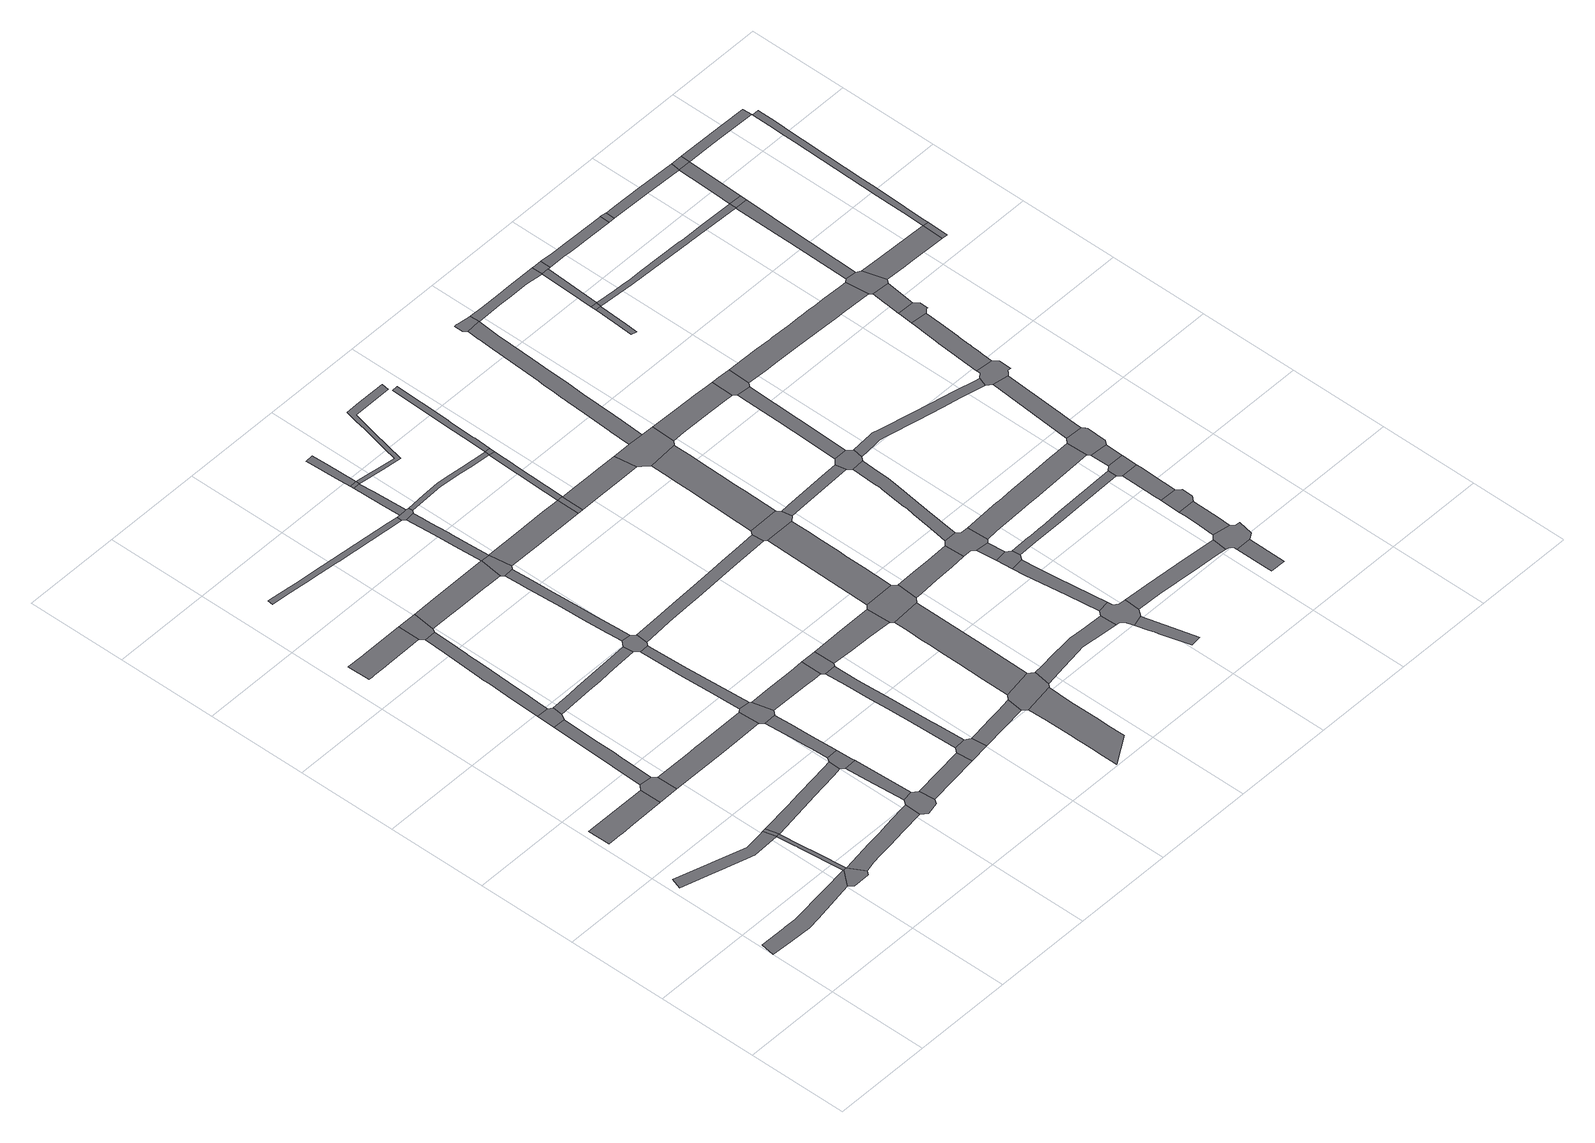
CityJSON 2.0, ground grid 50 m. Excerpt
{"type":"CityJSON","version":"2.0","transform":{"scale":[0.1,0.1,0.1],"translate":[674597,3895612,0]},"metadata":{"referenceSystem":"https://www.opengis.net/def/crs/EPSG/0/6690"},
"CityObjects":{
"road1":{"type":"Road","attributes":{"function":"9","usage":"9","RoadStructureAttribute.widthType":"2","RoadStructureAttribute.width":7.56,"RoadStructureAttribute.sectionType":"1"},"geometry":[{"type":"MultiSurface","lod":"1","boundaries":[[[0,1,2,3,4,5,6,7,8,9,10,11,12,13]]]}]},
"road2":{"type":"Road","attributes":{"function":"9","usage":"9","RoadStructureAttribute.widthType":"3","RoadStructureAttribute.width":5.72,"RoadStructureAttribute.sectionType":"1"},"geometry":[{"type":"MultiSurface","lod":"1","boundaries":[[[14,15,16,17,18,19,20,21,22,23]]]}]},
"road3":{"type":"Road","attributes":{"function":"9","usage":"9","RoadStructureAttribute.widthType":"2","RoadStructureAttribute.width":10.68,"RoadStructureAttribute.sectionType":"1"},"geometry":[{"type":"MultiSurface","lod":"1","boundaries":[[[24,25,26,27,28,29,30,31]]]}]},
"road4":{"type":"Road","attributes":{"function":"9","usage":"9","RoadStructureAttribute.widthType":"9","RoadStructureAttribute.width":-9999,"RoadStructureAttribute.sectionType":"9"},"geometry":[{"type":"MultiSurface","lod":"1","boundaries":[[[32,6,5,33,34,35]]]}]},
"road5":{"type":"Road","attributes":{"function":"9","usage":"9","RoadStructureAttribute.widthType":"4","RoadStructureAttribute.width":1.66,"RoadStructureAttribute.sectionType":"1"},"geometry":[{"type":"MultiSurface","lod":"1","boundaries":[[[36,23,37,38,39,40,6,32,41,42,43]]]}]},
"road6":{"type":"Road","attributes":{"function":"9","usage":"9","RoadStructureAttribute.widthType":"9","RoadStructureAttribute.width":-9999,"RoadStructureAttribute.sectionType":"9"},"geometry":[{"type":"MultiSurface","lod":"1","boundaries":[[[14,23,36,44]]]}]},
"road7":{"type":"Road","attributes":{"function":"9","usage":"9","RoadStructureAttribute.widthType":"9","RoadStructureAttribute.width":-9999,"RoadStructureAttribute.sectionType":"9"},"geometry":[{"type":"MultiSurface","lod":"1","boundaries":[[[45,46,47,30,29,48]]]}]},
"road8":{"type":"Road","attributes":{"function":"9","usage":"9","RoadStructureAttribute.widthType":"3","RoadStructureAttribute.width":5.99,"RoadStructureAttribute.sectionType":"1"},"geometry":[{"type":"MultiSurface","lod":"1","boundaries":[[[49,47,46,50,51,52,53,54,55,56,57,58,59]]]}]},
"road9":{"type":"Road","attributes":{"function":"9","usage":"9","RoadStructureAttribute.widthType":"2","RoadStructureAttribute.width":7.56,"RoadStructureAttribute.sectionType":"1"},"geometry":[{"type":"MultiSurface","lod":"1","boundaries":[[[60,61,62,63,64,65,32,35,66,67,68,69,70]]]}]},
"road10":{"type":"Road","attributes":{"function":"9","usage":"9","RoadStructureAttribute.widthType":"3","RoadStructureAttribute.width":5.72,"RoadStructureAttribute.sectionType":"1"},"geometry":[{"type":"MultiSurface","lod":"1","boundaries":[[[36,71,72,73,74,75,76,77,78,79,80,81,44]]]}]},
"road11":{"type":"Road","attributes":{"function":"9","usage":"9","RoadStructureAttribute.widthType":"9","RoadStructureAttribute.width":-9999,"RoadStructureAttribute.sectionType":"9"},"geometry":[{"type":"MultiSurface","lod":"1","boundaries":[[[58,82,83,84,85,86,59]]]}]},
"road12":{"type":"Road","attributes":{"function":"9","usage":"9","RoadStructureAttribute.widthType":"2","RoadStructureAttribute.width":11.77,"RoadStructureAttribute.sectionType":"1"},"geometry":[{"type":"MultiSurface","lod":"1","boundaries":[[[87,88,89,90,91,92,93,94,95,96,97,98,99]]]}]},
"road13":{"type":"Road","attributes":{"function":"9","usage":"9","RoadStructureAttribute.widthType":"2","RoadStructureAttribute.width":10.68,"RoadStructureAttribute.sectionType":"1"},"geometry":[{"type":"MultiSurface","lod":"1","boundaries":[[[100,101,102,103,104,105,106,107,108,109,110,45,48]]]}]},
"road14":{"type":"Road","attributes":{"function":"9","usage":"9","RoadStructureAttribute.widthType":"3","RoadStructureAttribute.width":5.99,"RoadStructureAttribute.sectionType":"1"},"geometry":[{"type":"MultiSurface","lod":"1","boundaries":[[[111,112,113,114,115,116,85,84,117,118,119,120,121,122,123,124,125,126,127]]]}]},
"road15":{"type":"Road","attributes":{"function":"9","usage":"9","RoadStructureAttribute.widthType":"9","RoadStructureAttribute.width":-9999,"RoadStructureAttribute.sectionType":"9"},"geometry":[{"type":"MultiSurface","lod":"1","boundaries":[[[128,129,60,70,130,131,132,133]]]}]},
"road16":{"type":"Road","attributes":{"function":"9","usage":"9","RoadStructureAttribute.widthType":"3","RoadStructureAttribute.width":5.36,"RoadStructureAttribute.sectionType":"1"},"geometry":[{"type":"MultiSurface","lod":"1","boundaries":[[[134,135,136,129,128]]]}]},
"road17":{"type":"Road","attributes":{"function":"9","usage":"9","RoadStructureAttribute.widthType":"9","RoadStructureAttribute.width":-9999,"RoadStructureAttribute.sectionType":"9"},"geometry":[{"type":"MultiSurface","lod":"1","boundaries":[[[127,137,138,139,140,87,99,111]]]}]},
"road18":{"type":"Road","attributes":{"function":"9","usage":"9","RoadStructureAttribute.widthType":"3","RoadStructureAttribute.width":5.33,"RoadStructureAttribute.sectionType":"1"},"geometry":[{"type":"MultiSurface","lod":"1","boundaries":[[[82,141,142,143,144,145,146,147,148,149,150,83]]]}]},
"road19":{"type":"Road","attributes":{"function":"9","usage":"9","RoadStructureAttribute.widthType":"9","RoadStructureAttribute.width":-9999,"RoadStructureAttribute.sectionType":"9"},"geometry":[{"type":"MultiSurface","lod":"1","boundaries":[[[151,77,76,135,134,152,153,154]]]}]},
"road20":{"type":"Road","attributes":{"function":"9","usage":"9","RoadStructureAttribute.widthType":"3","RoadStructureAttribute.width":5.36,"RoadStructureAttribute.sectionType":"1"},"geometry":[{"type":"MultiSurface","lod":"1","boundaries":[[[155,156,157,158,159,160,151,154,161,162,163,164,165,166]]]}]},
"road21":{"type":"Road","attributes":{"function":"9","usage":"9","RoadStructureAttribute.widthType":"2","RoadStructureAttribute.width":7.56,"RoadStructureAttribute.sectionType":"1"},"geometry":[{"type":"MultiSurface","lod":"1","boundaries":[[[132,167,168,169,133]]]}]},
"road22":{"type":"Road","attributes":{"function":"9","usage":"9","RoadStructureAttribute.widthType":"9","RoadStructureAttribute.width":-9999,"RoadStructureAttribute.sectionType":"9"},"geometry":[{"type":"MultiSurface","lod":"1","boundaries":[[[170,171,172,173,105,104,155,166]]]}]},
"road23":{"type":"Road","attributes":{"function":"9","usage":"9","RoadStructureAttribute.widthType":"4","RoadStructureAttribute.width":2.29,"RoadStructureAttribute.sectionType":"1"},"geometry":[{"type":"MultiSurface","lod":"1","boundaries":[[[174,175,176,177,178,179,180,181,182,183,184,185,186,187,188]]]}]},
"road24":{"type":"Road","attributes":{"function":"9","usage":"9","RoadStructureAttribute.widthType":"3","RoadStructureAttribute.width":4.46,"RoadStructureAttribute.sectionType":"1"},"geometry":[{"type":"MultiSurface","lod":"1","boundaries":[[[189,190,191,192,193,194,173,172,195,196]]]}]},
"road25":{"type":"Road","attributes":{"function":"9","usage":"9","RoadStructureAttribute.widthType":"2","RoadStructureAttribute.width":11.77,"RoadStructureAttribute.sectionType":"1"},"geometry":[{"type":"MultiSurface","lod":"1","boundaries":[[[197,198,199,138,137,200,201,202,203,204,205,206]]]}]},
"road26":{"type":"Road","attributes":{"function":"9","usage":"9","RoadStructureAttribute.widthType":"9","RoadStructureAttribute.width":-9999,"RoadStructureAttribute.sectionType":"9"},"geometry":[{"type":"MultiSurface","lod":"1","boundaries":[[[207,208,146,145,209,189,196,210,211]]]}]},
"road27":{"type":"Road","attributes":{"function":"9","usage":"9","RoadStructureAttribute.widthType":"9","RoadStructureAttribute.width":-9999,"RoadStructureAttribute.sectionType":"9"},"geometry":[{"type":"MultiSurface","lod":"1","boundaries":[[[212,169,168,213,214,215]]]}]},
"road28":{"type":"Road","attributes":{"function":"9","usage":"9","RoadStructureAttribute.widthType":"2","RoadStructureAttribute.width":10.68,"RoadStructureAttribute.sectionType":"1"},"geometry":[{"type":"MultiSurface","lod":"1","boundaries":[[[216,217,218,219,220,221,222,171,170]]]}]},
"road29":{"type":"Road","attributes":{"function":"9","usage":"9","RoadStructureAttribute.widthType":"3","RoadStructureAttribute.width":4.41,"RoadStructureAttribute.sectionType":"1"},"geometry":[{"type":"MultiSurface","lod":"1","boundaries":[[[207,223,224,225,226,227,228,229,230,231,232,233,234,235,236,237,238,208]]]}]},
"road30":{"type":"Road","attributes":{"function":"9","usage":"9","RoadStructureAttribute.widthType":"3","RoadStructureAttribute.width":5.08,"RoadStructureAttribute.sectionType":"1"},"geometry":[{"type":"MultiSurface","lod":"1","boundaries":[[[239,240,241,242,243,244,245,246,247,248,249,250,251,212,215]]]}]},
"road31":{"type":"Road","attributes":{"function":"9","usage":"9","RoadStructureAttribute.widthType":"9","RoadStructureAttribute.width":-9999,"RoadStructureAttribute.sectionType":"9"},"geometry":[{"type":"MultiSurface","lod":"1","boundaries":[[[252,206,205,231,230,253]]]}]},
"road32":{"type":"Road","attributes":{"function":"9","usage":"9","RoadStructureAttribute.widthType":"2","RoadStructureAttribute.width":7.56,"RoadStructureAttribute.sectionType":"1"},"geometry":[{"type":"MultiSurface","lod":"1","boundaries":[[[254,255,256,257,214,213,258,259,260]]]}]},
"road33":{"type":"Road","attributes":{"function":"9","usage":"9","RoadStructureAttribute.widthType":"9","RoadStructureAttribute.width":-9999,"RoadStructureAttribute.sectionType":"9"},"geometry":[{"type":"MultiSurface","lod":"1","boundaries":[[[261,220,219,245,244,262]]]}]},
"road34":{"type":"Road","attributes":{"function":"9","usage":"9","RoadStructureAttribute.widthType":"3","RoadStructureAttribute.width":4.6,"RoadStructureAttribute.sectionType":"1"},"geometry":[{"type":"MultiSurface","lod":"1","boundaries":[[[263,264,265,266,267,268,269,270,271,272,206,252,273]]]}]},
"road35":{"type":"Road","attributes":{"function":"9","usage":"9","RoadStructureAttribute.widthType":"9","RoadStructureAttribute.width":-9999,"RoadStructureAttribute.sectionType":"9"},"geometry":[{"type":"MultiSurface","lod":"1","boundaries":[[[188,187,270,269,274,275,276,277,278,279]]]}]},
"road36":{"type":"Road","attributes":{"function":"9","usage":"9","RoadStructureAttribute.widthType":"4","RoadStructureAttribute.width":3.63,"RoadStructureAttribute.sectionType":"1"},"geometry":[{"type":"MultiSurface","lod":"1","boundaries":[[[277,280,281,282,283,284,285,278]]]}]},
"road37":{"type":"Road","attributes":{"function":"9","usage":"9","RoadStructureAttribute.widthType":"2","RoadStructureAttribute.width":14.52,"RoadStructureAttribute.sectionType":"1"},"geometry":[{"type":"MultiSurface","lod":"1","boundaries":[[[286,287,288,289,290,291,292,293,294,295,296,297,298,299]]]}]},
"road38":{"type":"Road","attributes":{"function":"9","usage":"9","RoadStructureAttribute.widthType":"9","RoadStructureAttribute.width":-9999,"RoadStructureAttribute.sectionType":"9"},"geometry":[{"type":"MultiSurface","lod":"1","boundaries":[[[300,283,282,301]]]}]},
"road39":{"type":"Road","attributes":{"function":"9","usage":"9","RoadStructureAttribute.widthType":"4","RoadStructureAttribute.width":3.63,"RoadStructureAttribute.sectionType":"1"},"geometry":[{"type":"MultiSurface","lod":"1","boundaries":[[[302,303,300,301,304,305,306,307]]]}]},
"road40":{"type":"Road","attributes":{"function":"9","usage":"9","RoadStructureAttribute.widthType":"2","RoadStructureAttribute.width":11.77,"RoadStructureAttribute.sectionType":"1"},"geometry":[{"type":"MultiSurface","lod":"1","boundaries":[[[308,309,310,311,312,313,314,315,316,317,252,253]]]}]},
"road41":{"type":"Road","attributes":{"function":"9","usage":"9","RoadStructureAttribute.widthType":"3","RoadStructureAttribute.width":5.33,"RoadStructureAttribute.sectionType":"1"},"geometry":[{"type":"MultiSurface","lod":"1","boundaries":[[[210,318,319,320,321,322,323,324,325,326,327,328,329,330,331,332,333,334,211]]]}]},
"road42":{"type":"Road","attributes":{"function":"9","usage":"9","RoadStructureAttribute.widthType":"2","RoadStructureAttribute.width":10.68,"RoadStructureAttribute.sectionType":"1"},"geometry":[{"type":"MultiSurface","lod":"1","boundaries":[[[335,261,262,336,337,338,339]]]}]},
"road43":{"type":"Road","attributes":{"function":"9","usage":"9","RoadStructureAttribute.widthType":"9","RoadStructureAttribute.width":-9999,"RoadStructureAttribute.sectionType":"9"},"geometry":[{"type":"MultiSurface","lod":"1","boundaries":[[[340,341,260,259,286,299,342,343]]]}]},
"road44":{"type":"Road","attributes":{"function":"9","usage":"9","RoadStructureAttribute.widthType":"4","RoadStructureAttribute.width":2.29,"RoadStructureAttribute.sectionType":"1"},"geometry":[{"type":"MultiSurface","lod":"1","boundaries":[[[274,344,345,346,347,348,349,350,351,352,353,354,355,356,275]]]}]},
"road45":{"type":"Road","attributes":{"function":"9","usage":"9","RoadStructureAttribute.widthType":"2","RoadStructureAttribute.width":14.52,"RoadStructureAttribute.sectionType":"1"},"geometry":[{"type":"MultiSurface","lod":"1","boundaries":[[[357,358,359,360,361,362,363,341,340,364,365,366,367,368,369]]]}]},
"road46":{"type":"Road","attributes":{"function":"9","usage":"9","RoadStructureAttribute.widthType":"9","RoadStructureAttribute.width":-9999,"RoadStructureAttribute.sectionType":"9"},"geometry":[{"type":"MultiSurface","lod":"1","boundaries":[[[309,370,371,310]]]}]},
"road47":{"type":"Road","attributes":{"function":"9","usage":"9","RoadStructureAttribute.widthType":"3","RoadStructureAttribute.width":4.41,"RoadStructureAttribute.sectionType":"1"},"geometry":[{"type":"MultiSurface","lod":"1","boundaries":[[[372,373,374,375,376,377,301,282,378,379,380,381,382,383,384,385]]]}]},
"road48":{"type":"Road","attributes":{"function":"9","usage":"9","RoadStructureAttribute.widthType":"9","RoadStructureAttribute.width":-9999,"RoadStructureAttribute.sectionType":"9"},"geometry":[{"type":"MultiSurface","lod":"1","boundaries":[[[338,357,369,386,387,388,389,339]]]}]},
"road49":{"type":"Road","attributes":{"function":"9","usage":"9","RoadStructureAttribute.widthType":"4","RoadStructureAttribute.width":2.97,"RoadStructureAttribute.sectionType":"1"},"geometry":[{"type":"MultiSurface","lod":"1","boundaries":[[[371,390,391,392,393,350,394,395,396,397,310]]]}]},
"road50":{"type":"Road","attributes":{"function":"9","usage":"9","RoadStructureAttribute.widthType":"2","RoadStructureAttribute.width":7.65,"RoadStructureAttribute.sectionType":"1"},"geometry":[{"type":"MultiSurface","lod":"1","boundaries":[[[342,398,399,400,401,402,403,404,405,406,407,408,409,410,343]]]}]},
"road51":{"type":"Road","attributes":{"function":"9","usage":"9","RoadStructureAttribute.widthType":"9","RoadStructureAttribute.width":-9999,"RoadStructureAttribute.sectionType":"9"},"geometry":[{"type":"MultiSurface","lod":"1","boundaries":[[[350,393,411,351]]]}]},
"road52":{"type":"Road","attributes":{"function":"9","usage":"9","RoadStructureAttribute.widthType":"2","RoadStructureAttribute.width":14.52,"RoadStructureAttribute.sectionType":"1"},"geometry":[{"type":"MultiSurface","lod":"1","boundaries":[[[388,412,413,414,415,416,417,418,419,420,389]]]}]},
"road53":{"type":"Road","attributes":{"function":"9","usage":"9","RoadStructureAttribute.widthType":"2","RoadStructureAttribute.width":11.77,"RoadStructureAttribute.sectionType":"1"},"geometry":[{"type":"MultiSurface","lod":"1","boundaries":[[[421,422,423,424,425,371,370,426,427,428]]]}]},
"road54":{"type":"Road","attributes":{"function":"9","usage":"9","RoadStructureAttribute.widthType":"4","RoadStructureAttribute.width":2.97,"RoadStructureAttribute.sectionType":"1"},"geometry":[{"type":"MultiSurface","lod":"1","boundaries":[[[429,430,431,351,411,432,433,434,435,436,437,438,439,440]]]}]},
"road55":{"type":"Road","attributes":{"function":"9","usage":"9","RoadStructureAttribute.widthType":"9","RoadStructureAttribute.width":-9999,"RoadStructureAttribute.sectionType":"9"},"geometry":[{"type":"MultiSurface","lod":"1","boundaries":[[[441,442,325,324,420,419,443,444]]]}]},
"road56":{"type":"Road","attributes":{"function":"9","usage":"9","RoadStructureAttribute.widthType":"2","RoadStructureAttribute.width":10.53,"RoadStructureAttribute.sectionType":"1"},"geometry":[{"type":"MultiSurface","lod":"1","boundaries":[[[386,445,446,447,448,449,450,451,387]]]}]},
"road57":{"type":"Road","attributes":{"function":"9","usage":"9","RoadStructureAttribute.widthType":"2","RoadStructureAttribute.width":14.52,"RoadStructureAttribute.sectionType":"1"},"geometry":[{"type":"MultiSurface","lod":"1","boundaries":[[[452,453,454,455,456,457,458,442,441,459,460,461,462,463,464]]]}]},
"road58":{"type":"Road","attributes":{"function":"9","usage":"9","RoadStructureAttribute.widthType":"3","RoadStructureAttribute.width":4.66,"RoadStructureAttribute.sectionType":"1"},"geometry":[{"type":"MultiSurface","lod":"1","boundaries":[[[465,466,467,468,469,470,471,472]]]}]},
"road59":{"type":"Road","attributes":{"function":"9","usage":"9","RoadStructureAttribute.widthType":"9","RoadStructureAttribute.width":-9999,"RoadStructureAttribute.sectionType":"9"},"geometry":[{"type":"MultiSurface","lod":"1","boundaries":[[[471,473,474,475,476,477,478,404,403,479,480,472]]]}]},
"road60":{"type":"Road","attributes":{"function":"9","usage":"9","RoadStructureAttribute.widthType":"9","RoadStructureAttribute.width":-9999,"RoadStructureAttribute.sectionType":"9"},"geometry":[{"type":"MultiSurface","lod":"1","boundaries":[[[481,452,464,482,483,484,485,486,487,421,428]]]}]},
"road61":{"type":"Road","attributes":{"function":"9","usage":"9","RoadStructureAttribute.widthType":"3","RoadStructureAttribute.width":5.54,"RoadStructureAttribute.sectionType":"1"},"geometry":[{"type":"MultiSurface","lod":"1","boundaries":[[[477,488,489,490,491,492,493,494,478]]]}]},
"road62":{"type":"Road","attributes":{"function":"9","usage":"9","RoadStructureAttribute.widthType":"9","RoadStructureAttribute.width":-9999,"RoadStructureAttribute.sectionType":"9"},"geometry":[{"type":"MultiSurface","lod":"1","boundaries":[[[495,492,491,496,497,498,499]]]}]},
"road63":{"type":"Road","attributes":{"function":"9","usage":"9","RoadStructureAttribute.widthType":"3","RoadStructureAttribute.width":5.54,"RoadStructureAttribute.sectionType":"1"},"geometry":[{"type":"MultiSurface","lod":"1","boundaries":[[[498,500,501,499]]]}]},
"road64":{"type":"Road","attributes":{"function":"9","usage":"9","RoadStructureAttribute.widthType":"9","RoadStructureAttribute.width":-9999,"RoadStructureAttribute.sectionType":"9"},"geometry":[{"type":"MultiSurface","lod":"1","boundaries":[[[449,448,502,501,500,503,504,505,506,507]]]}]},
"road65":{"type":"Road","attributes":{"function":"9","usage":"9","RoadStructureAttribute.widthType":"3","RoadStructureAttribute.width":4.37,"RoadStructureAttribute.sectionType":"1"},"geometry":[{"type":"MultiSurface","lod":"1","boundaries":[[[443,508,509,510,511,512,444]]]}]},
"road66":{"type":"Road","attributes":{"function":"9","usage":"9","RoadStructureAttribute.widthType":"2","RoadStructureAttribute.width":6.16,"RoadStructureAttribute.sectionType":"1"},"geometry":[{"type":"MultiSurface","lod":"1","boundaries":[[[513,514,515,516,517,518,519,520,521,522,523,507,506,524,525,526,527,528]]]}]},
"road67":{"type":"Road","attributes":{"function":"9","usage":"9","RoadStructureAttribute.widthType":"2","RoadStructureAttribute.width":7.24,"RoadStructureAttribute.sectionType":"1"},"geometry":[{"type":"MultiSurface","lod":"1","boundaries":[[[529,530,531,532,533,534,535,536,537,538,539,540,541,486,485,542,543,544,545,546,547,548,549,550,551,552,553,554,555,556]]]}]},
"road68":{"type":"Road","attributes":{"function":"9","usage":"9","RoadStructureAttribute.widthType":"2","RoadStructureAttribute.width":7.65,"RoadStructureAttribute.sectionType":"1"},"geometry":[{"type":"MultiSurface","lod":"1","boundaries":[[[473,557,558,559,560,561,562,563,564,565,566,567,474]]]}]},
"road69":{"type":"Road","attributes":{"function":"9","usage":"9","RoadStructureAttribute.widthType":"2","RoadStructureAttribute.width":11.77,"RoadStructureAttribute.sectionType":"1"},"geometry":[{"type":"MultiSurface","lod":"1","boundaries":[[[482,568,569,570,571,572,573,574,575,483]]]}]},
"road70":{"type":"Road","attributes":{"function":"9","usage":"9","RoadStructureAttribute.widthType":"9","RoadStructureAttribute.width":-9999,"RoadStructureAttribute.sectionType":"9"},"geometry":[{"type":"MultiSurface","lod":"1","boundaries":[[[576,577,578,510,509,513,528,579]]]}]},
"road71":{"type":"Road","attributes":{"function":"9","usage":"9","RoadStructureAttribute.widthType":"9","RoadStructureAttribute.width":-9999,"RoadStructureAttribute.sectionType":"9"},"geometry":[{"type":"MultiSurface","lod":"1","boundaries":[[[529,556,580,581,582,583,584]]]}]},
"road72":{"type":"Road","attributes":{"function":"9","usage":"9","RoadStructureAttribute.widthType":"4","RoadStructureAttribute.width":3.93,"RoadStructureAttribute.sectionType":"1"},"geometry":[{"type":"MultiSurface","lod":"1","boundaries":[[[585,586,587,588,589,497,496,590,591,592,593,594]]]}]},
"road73":{"type":"Road","attributes":{"function":"9","usage":"9","RoadStructureAttribute.widthType":"2","RoadStructureAttribute.width":6.16,"RoadStructureAttribute.sectionType":"1"},"geometry":[{"type":"MultiSurface","lod":"1","boundaries":[[[577,595,596,597,598,599,600,601,602,578]]]}]},
"road74":{"type":"Road","attributes":{"function":"9","usage":"9","RoadStructureAttribute.widthType":"2","RoadStructureAttribute.width":10.53,"RoadStructureAttribute.sectionType":"1"},"geometry":[{"type":"MultiSurface","lod":"1","boundaries":[[[503,603,604,605,606,607,608,609,610,611,612,613,614,615,616,617,504]]]}]},
"road75":{"type":"Road","attributes":{"function":"9","usage":"9","RoadStructureAttribute.widthType":"9","RoadStructureAttribute.width":-9999,"RoadStructureAttribute.sectionType":"9"},"geometry":[{"type":"MultiSurface","lod":"1","boundaries":[[[618,572,571,599,598,619,620]]]}]},
"road76":{"type":"Road","attributes":{"function":"9","usage":"9","RoadStructureAttribute.widthType":"3","RoadStructureAttribute.width":5.45,"RoadStructureAttribute.sectionType":"1"},"geometry":[{"type":"MultiSurface","lod":"1","boundaries":[[[621,622,623,624,625,626]]]}]},
"road77":{"type":"Road","attributes":{"function":"9","usage":"9","RoadStructureAttribute.widthType":"9","RoadStructureAttribute.width":-9999,"RoadStructureAttribute.sectionType":"9"},"geometry":[{"type":"MultiSurface","lod":"1","boundaries":[[[627,628,629,630,631,563,562,632,633,621,626]]]}]},
"road78":{"type":"Road","attributes":{"function":"9","usage":"9","RoadStructureAttribute.widthType":"3","RoadStructureAttribute.width":4.41,"RoadStructureAttribute.sectionType":"1"},"geometry":[{"type":"MultiSurface","lod":"1","boundaries":[[[634,635,636,637,638,639,640,641,642,643,644,580,556,645]]]}]},
"road79":{"type":"Road","attributes":{"function":"9","usage":"9","RoadStructureAttribute.widthType":"2","RoadStructureAttribute.width":7.63,"RoadStructureAttribute.sectionType":"1"},"geometry":[{"type":"MultiSurface","lod":"1","boundaries":[[[646,647,648,649,650,651,631,630]]]}]},
"road80":{"type":"Road","attributes":{"function":"9","usage":"9","RoadStructureAttribute.widthType":"4","RoadStructureAttribute.width":3.02,"RoadStructureAttribute.sectionType":"1"},"geometry":[{"type":"MultiSurface","lod":"1","boundaries":[[[652,653,654,655,656,657,658,659]]]}]},
"road81":{"type":"Road","attributes":{"function":"9","usage":"9","RoadStructureAttribute.widthType":"3","RoadStructureAttribute.width":4.57,"RoadStructureAttribute.sectionType":"1"},"geometry":[{"type":"MultiSurface","lod":"1","boundaries":[[[660,661,662,663,664,665,666,667,668,669,670,671,672,673,674,675,676,576,579]]]}]},
"road82":{"type":"Road","attributes":{"function":"9","usage":"9","RoadStructureAttribute.widthType":"9","RoadStructureAttribute.width":-9999,"RoadStructureAttribute.sectionType":"9"},"geometry":[{"type":"MultiSurface","lod":"1","boundaries":[[[677,678,679,649,648,680,681]]]}]},
"road83":{"type":"Road","attributes":{"function":"9","usage":"9","RoadStructureAttribute.widthType":"9","RoadStructureAttribute.width":-9999,"RoadStructureAttribute.sectionType":"9"},"geometry":[{"type":"MultiSurface","lod":"1","boundaries":[[[653,652,682,683]]]}]},
"road84":{"type":"Road","attributes":{"function":"9","usage":"9","RoadStructureAttribute.widthType":"2","RoadStructureAttribute.width":7.63,"RoadStructureAttribute.sectionType":"1"},"geometry":[{"type":"MultiSurface","lod":"1","boundaries":[[[684,685,686,687,688,678,677,689,690,691]]]}]},
"road85":{"type":"Road","attributes":{"function":"9","usage":"9","RoadStructureAttribute.widthType":"4","RoadStructureAttribute.width":3.02,"RoadStructureAttribute.sectionType":"1"},"geometry":[{"type":"MultiSurface","lod":"1","boundaries":[[[692,683,682,693,694,639,695]]]}]},
"road86":{"type":"Road","attributes":{"function":"9","usage":"9","RoadStructureAttribute.widthType":"9","RoadStructureAttribute.width":-9999,"RoadStructureAttribute.sectionType":"9"},"geometry":[{"type":"MultiSurface","lod":"1","boundaries":[[[696,594,593,684,691,697]]]}]},
"road87":{"type":"Road","attributes":{"function":"9","usage":"9","RoadStructureAttribute.widthType":"2","RoadStructureAttribute.width":7.63,"RoadStructureAttribute.sectionType":"1"},"geometry":[{"type":"MultiSurface","lod":"1","boundaries":[[[698,699,696,697]]]}]},
"road88":{"type":"Road","attributes":{"function":"9","usage":"9","RoadStructureAttribute.widthType":"9","RoadStructureAttribute.width":-9999,"RoadStructureAttribute.sectionType":"9"},"geometry":[{"type":"MultiSurface","lod":"1","boundaries":[[[640,639,694,700,701,702,703,704]]]}]},
"road89":{"type":"Road","attributes":{"function":"9","usage":"9","RoadStructureAttribute.widthType":"9","RoadStructureAttribute.width":-9999,"RoadStructureAttribute.sectionType":"9"},"geometry":[{"type":"MultiSurface","lod":"1","boundaries":[[[698,705,706,707,708,709,609,608,699]]]}]},
"road90":{"type":"Road","attributes":{"function":"9","usage":"9","RoadStructureAttribute.widthType":"2","RoadStructureAttribute.width":11.77,"RoadStructureAttribute.sectionType":"1"},"geometry":[{"type":"MultiSurface","lod":"1","boundaries":[[[619,710,711,712,713,714,715,716,717,718,719,720,721,722,723,724,725,726,727,728,729,620]]]}]},
"road91":{"type":"Road","attributes":{"function":"9","usage":"9","RoadStructureAttribute.widthType":"2","RoadStructureAttribute.width":8.24,"RoadStructureAttribute.sectionType":"1"},"geometry":[{"type":"MultiSurface","lod":"1","boundaries":[[[709,708,730,731,732,733,734]]]}]},
"road92":{"type":"Road","attributes":{"function":"9","usage":"9","RoadStructureAttribute.widthType":"3","RoadStructureAttribute.width":4.41,"RoadStructureAttribute.sectionType":"1"},"geometry":[{"type":"MultiSurface","lod":"1","boundaries":[[[735,736,737,738,739,740,741,742,702,701,743,744,745,746,747,748]]]}]},
"road93":{"type":"Road","attributes":{"function":"9","usage":"9","RoadStructureAttribute.widthType":"9","RoadStructureAttribute.width":-9999,"RoadStructureAttribute.sectionType":"9"},"geometry":[{"type":"MultiSurface","lod":"1","boundaries":[[[733,749,750,751,752,753,754,755,667,666,734]]]}]},
"road94":{"type":"Road","attributes":{"function":"9","usage":"9","RoadStructureAttribute.widthType":"4","RoadStructureAttribute.width":3.04,"RoadStructureAttribute.sectionType":"1"},"geometry":[{"type":"MultiSurface","lod":"1","boundaries":[[[682,652,756,757,758,759,760,761,762,763,764,765,766,767,768,769,770,771,772,773]]]}]},
"road95":{"type":"Road","attributes":{"function":"9","usage":"9","RoadStructureAttribute.widthType":"2","RoadStructureAttribute.width":8.24,"RoadStructureAttribute.sectionType":"1"},"geometry":[{"type":"MultiSurface","lod":"1","boundaries":[[[774,775,776,777,778,779,780,781,782,783,784,785,786,787,788,789,790,791,792,793,754,753]]]}]},
"road96":{"type":"Road","attributes":{"function":"9","usage":"9","RoadStructureAttribute.widthType":"9","RoadStructureAttribute.width":-9999,"RoadStructureAttribute.sectionType":"9"},"geometry":[{"type":"MultiSurface","lod":"1","boundaries":[[[794,795,735,748]]]}]},
"road97":{"type":"Road","attributes":{"function":"9","usage":"9","RoadStructureAttribute.widthType":"9","RoadStructureAttribute.width":-9999,"RoadStructureAttribute.sectionType":"9"},"geometry":[{"type":"MultiSurface","lod":"1","boundaries":[[[796,797,798,799,800,787,786,801,802]]]}]},
"road98":{"type":"Road","attributes":{"function":"9","usage":"9","RoadStructureAttribute.widthType":"2","RoadStructureAttribute.width":8.24,"RoadStructureAttribute.sectionType":"1"},"geometry":[{"type":"MultiSurface","lod":"1","boundaries":[[[803,804,799,798,805,806]]]}]},
"road99":{"type":"Road","attributes":{"function":"9","usage":"9","RoadStructureAttribute.widthType":"9","RoadStructureAttribute.width":-9999,"RoadStructureAttribute.sectionType":"9"},"geometry":[{"type":"MultiSurface","lod":"1","boundaries":[[[806,805,807,808,809,810,717,716]]]}]},
"road100":{"type":"Road","attributes":{"function":"9","usage":"9","RoadStructureAttribute.widthType":"3","RoadStructureAttribute.width":4.41,"RoadStructureAttribute.sectionType":"1"},"geometry":[{"type":"MultiSurface","lod":"1","boundaries":[[[811,812,813,814,795,794,815,816,817,818,819]]]}]},
"road101":{"type":"Road","attributes":{"function":"9","usage":"9","RoadStructureAttribute.widthType":"3","RoadStructureAttribute.width":5.71,"RoadStructureAttribute.sectionType":"1"},"geometry":[{"type":"MultiSurface","lod":"1","boundaries":[[[820,821,822,823,810,809,824,825,826,827,828,763,829]]]}]},
"road102":{"type":"Road","attributes":{"function":"9","usage":"9","RoadStructureAttribute.widthType":"9","RoadStructureAttribute.width":-9999,"RoadStructureAttribute.sectionType":"9"},"geometry":[{"type":"MultiSurface","lod":"1","boundaries":[[[764,763,828,830]]]}]},
"road103":{"type":"Road","attributes":{"function":"9","usage":"9","RoadStructureAttribute.widthType":"2","RoadStructureAttribute.width":11.77,"RoadStructureAttribute.sectionType":"1"},"geometry":[{"type":"MultiSurface","lod":"1","boundaries":[[[831,832,833,808,807,834,835,836,837,838,839]]]}]},
"road104":{"type":"Road","attributes":{"function":"9","usage":"9","RoadStructureAttribute.widthType":"3","RoadStructureAttribute.width":5.71,"RoadStructureAttribute.sectionType":"1"},"geometry":[{"type":"MultiSurface","lod":"1","boundaries":[[[764,830,840,841,818,842,843,844,845]]]}]},
"road105":{"type":"Road","attributes":{"function":"9","usage":"9","RoadStructureAttribute.widthType":"9","RoadStructureAttribute.width":-9999,"RoadStructureAttribute.sectionType":"9"},"geometry":[{"type":"MultiSurface","lod":"1","boundaries":[[[818,841,846,819]]]}]},
"road106":{"type":"Road","attributes":{"function":"9","usage":"9","RoadStructureAttribute.widthType":"9","RoadStructureAttribute.width":-9999,"RoadStructureAttribute.sectionType":"9"},"geometry":[{"type":"MultiSurface","lod":"1","boundaries":[[[847,839,838,848]]]}]},
"road107":{"type":"Road","attributes":{"function":"9","usage":"9","RoadStructureAttribute.widthType":"3","RoadStructureAttribute.width":4.41,"RoadStructureAttribute.sectionType":"1"},"geometry":[{"type":"MultiSurface","lod":"1","boundaries":[[[846,841,849,850,851,852,853,854,855,856]]]}]},
"road108":{"type":"Road","attributes":{"function":"9","usage":"9","RoadStructureAttribute.widthType":"4","RoadStructureAttribute.width":3.25,"RoadStructureAttribute.sectionType":"1"},"geometry":[{"type":"MultiSurface","lod":"1","boundaries":[[[857,858,859,860,861,862,863,839,847,864,865,866,867,868,869,870,871,872,873,874,875,876,877]]]}]}
},
"vertices":[
[0,329,0],[104,324,0],[218,319,0],[281,329,0],[408,350,0],[503,365,0],[566,439,0],[563,439,0],[421,422,0],[215,398,0],[155,398,0],[144,398,0],[53,399,0],[12,400,0],
[514,842,0],[493,839,0],[400,827,0],[53,934,0],[36,878,0],[184,834,0],[234,819,0],[389,773,0],[526,780,0],[529,780,0],
[34,1269,0],[84,1269,0],[101,1269,0],[122,1269,0],[186,1270,0],[358,1272,0],[357,1382,0],[34,1381,0],
[582,440,0],[527,345,0],[612,344,0],[626,364,0],
[547,780,0],[529,777,0],[539,686,0],[540,681,0],[541,670,0],[566,595,0],[558,668,0],[547,777,0],
[529,844,0],
[461,1378,0],[443,1399,0],[379,1404,0],[462,1273,0],
[384,1560,0],[445,1460,0],[445,1476,0],[447,1551,0],[447,1554,0],[449,1611,0],[451,1701,0],[451,1718,0],[454,1836,0],[456,1893,0],[395,1895,0],
[1024,503,0],[988,498,0],[879,482,0],[829,475,0],[749,464,0],[584,440,0],[682,376,0],[731,383,0],[801,392,0],[896,405,0],[1020,421,0],
[550,780,0],[725,806,0],[811,819,0],[874,828,0],[953,840,0],[999,847,0],[1001,907,0],[963,902,0],[792,879,0],[776,877,0],[694,866,0],
[473,1921,0],[478,1975,0],[459,1987,0],[398,1990,0],[398,1964,0],
[409,2769,0],[270,2768,0],[188,2768,0],[185,2768,0],[97,2770,0],[94,2770,0],[95,2655,0],[116,2655,0],[131,2655,0],[183,2656,0],[223,2656,0],[337,2657,0],[409,2658,0],
[755,1275,0],[840,1276,0],[875,1276,0],[946,1277,0],[976,1277,0],[972,1380,0],[795,1380,0],[719,1379,0],[711,1379,0],[647,1379,0],[531,1378,0],
[425,2634,0],[420,2525,0],[410,2321,0],[409,2297,0],[408,2268,0],[403,2134,0],[461,2047,0],[464,2126,0],[465,2147,0],[470,2267,0],[473,2351,0],[475,2407,0],[476,2438,0],[477,2454,0],[481,2563,0],[481,2580,0],[484,2636,0],
[1093,534,0],[1041,526,0],[1050,399,0],[1112,413,0],[1128,435,0],[1120,514,0],
[1078,833,0],[1018,830,0],[1026,722,0],
[494,2657,0],[507,2769,0],[452,2769,0],[439,2769,0],
[653,1930,0],[728,1934,0],[780,1937,0],[815,1939,0],[946,1945,0],[938,1995,0],[832,1990,0],[636,1982,0],[625,1981,0],[559,1978,0],
[1016,928,0],[1076,856,0],[1074,907,0],[1073,931,0],
[995,1256,0],[999,1188,0],[1004,1120,0],[1005,1103,0],[1009,1038,0],[1011,1012,0],[1072,944,0],[1068,1015,0],[1067,1037,0],[1063,1112,0],[1061,1159,0],[1056,1259,0],
[1258,451,0],[1400,469,0],[1391,548,0],
[1074,1280,0],[1050,1381,0],[1041,1388,0],[988,1393,0],
[837,3208,0],[400,3251,0],[317,3259,0],[280,3263,0],[175,3274,0],[162,3275,0],[159,3248,0],[261,3238,0],[262,3238,0],[377,3226,0],[380,3226,0],[514,3212,0],[532,3210,0],[884,3175,0],[886,3203,0],
[964,1922,0],[969,1802,0],[973,1725,0],[973,1711,0],[982,1517,0],[985,1455,0],[1021,1714,0],[1010,1924,0],
[925,2771,0],[643,2770,0],[522,2769,0],[610,2656,0],[663,2656,0],[680,2656,0],[823,2655,0],[830,2655,0],[913,2655,0],[928,2771,0],
[1008,2018,0],[961,2022,0],[963,1931,0],[1025,1941,0],[1029,2000,0],
[1413,571,0],[1505,482,0],[1496,558,0],[1470,576,0],
[1242,1279,0],[1270,1279,0],[1326,1278,0],[1364,1278,0],[1364,1383,0],[1296,1382,0],[1153,1382,0],
[1007,2048,0],[1004,2090,0],[998,2195,0],[996,2233,0],[993,2289,0],[986,2425,0],[979,2542,0],[973,2642,0],[926,2639,0],[931,2544,0],[931,2542,0],[938,2425,0],[943,2344,0],[951,2205,0],[954,2148,0],[955,2130,0],
[1461,732,0],[1460,748,0],[1454,851,0],[1448,966,0],[1439,1139,0],[1435,1264,0],[1379,1262,0],[1384,1158,0],[1391,1023,0],[1395,937,0],[1399,857,0],[1402,802,0],[1404,750,0],
[972,2770,0],[987,2657,0],
[1692,585,0],[1656,580,0],[1637,577,0],[1523,561,0],[1629,498,0],[1758,514,0],[1768,595,0],
[1445,1383,0],[1448,1279,0],
[966,2874,0],[960,2963,0],[959,2980,0],[955,3040,0],[952,3097,0],[950,3123,0],[948,3169,0],[901,3164,0],[911,3022,0],[918,2909,0],[972,2773,0],
[958,3181,0],[957,3203,0],[946,3203,0],[943,3203,0],[903,3202,0],[900,3202,0],
[933,3377,0],[928,3447,0],[928,3450,0],[893,3448,0],[896,3376,0],[899,3302,0],
[1780,494,0],[1784,396,0],[1783,266,0],[1783,231,0],[1783,191,0],[1783,147,0],[1783,83,0],[1783,39,0],[1783,7,0],[1930,98,0],[1931,188,0],[1931,234,0],[1931,400,0],[1935,517,0],
[892,3467,0],[930,3469,0],
[881,3701,0],[889,3524,0],[930,3472,0],[924,3630,0],[921,3705,0],[881,3703,0],
[1142,2657,0],[1402,2657,0],[1402,2772,0],[1399,2772,0],[1358,2772,0],[1310,2772,0],[1260,2772,0],[1129,2771,0],[1026,2771,0],[975,2770,0],
[1132,1949,0],[1180,1951,0],[1309,1956,0],[1367,1958,0],[1597,1968,0],[1663,1970,0],[1792,1976,0],[1787,2033,0],[1703,2029,0],[1700,2029,0],[1636,2026,0],[1590,2024,0],[1531,2022,0],[1401,2016,0],[1360,2014,0],[1291,2011,0],[1188,2007,0],
[1623,1385,0],[1550,1275,0],[1666,1271,0],[1780,1266,0],[1775,1386,0],
[1936,641,0],[1787,616,0],[1949,534,0],[1963,619,0],
[1031,3184,0],[1140,3188,0],[1154,3187,0],[1257,3177,0],[1320,3170,0],[1409,3162,0],[1412,3161,0],[1416,3185,0],[1413,3186,0],[1283,3198,0],[1221,3204,0],[1149,3211,0],[1056,3208,0],
[1796,1251,0],[1795,1170,0],[1793,1095,0],[1793,1052,0],[1792,990,0],[1791,892,0],[1789,754,0],[1938,814,0],[1938,853,0],[1938,871,0],[1939,977,0],[1940,1121,0],[1941,1259,0],
[1430,2657,0],[1430,2770,0],
[1285,3769,0],[1208,3768,0],[1196,3708,0],[1183,3645,0],[1152,3506,0],[1138,3442,0],[1057,3433,0],[1154,3421,0],[1194,3605,0],[1217,3709,0],[1222,3730,0],[1313,3730,0],[1423,3729,0],[1429,3769,0],
[1962,1280,0],[1968,1386,0],[1949,1406,0],[1795,1403,0],
[1431,2773,0],[1439,3044,0],[1440,3052,0],[1443,3157,0],[1412,3158,0],[1408,2998,0],[1405,2905,0],[1402,2775,0],
[2062,550,0],[2167,566,0],[2205,571,0],[2270,565,0],[2335,559,0],[2394,553,0],[2390,637,0],[2310,641,0],[2277,642,0],[2211,646,0],[2175,642,0],[2087,633,0],[2014,624,0],
[1444,3185,0],
[1949,1439,0],[1951,1562,0],[1952,1651,0],[1952,1667,0],[1953,1699,0],[1954,1798,0],[1955,1878,0],[1956,1964,0],[1805,1964,0],
[1752,2768,0],[1641,2769,0],[1605,2769,0],[1494,2770,0],[1433,2770,0],[1571,2657,0],[1672,2657,0],[1767,2657,0],
[1423,3414,0],[1420,3310,0],[1416,3188,0],[1447,3273,0],[1447,3276,0],[1451,3409,0],[1452,3435,0],[1457,3577,0],[1457,3591,0],[1459,3638,0],[1462,3715,0],[1432,3713,0],
[1956,2055,0],[1802,2052,0],[1981,1985,0],[1972,2035,0],
[1997,1281,0],[2098,1286,0],[2197,1290,0],[2275,1293,0],[2270,1392,0],[2164,1390,0],[2065,1388,0],
[1814,2616,0],[1812,2545,0],[1811,2486,0],[1809,2410,0],[1807,2307,0],[1806,2229,0],[1805,2201,0],[1959,2232,0],[1960,2296,0],[1961,2316,0],[1963,2429,0],[1965,2544,0],[1966,2626,0],
[2462,430,0],[2469,407,0],[2474,387,0],[2516,240,0],[2570,248,0],[2537,372,0],[2499,511,0],[2443,495,0],
[2524,544,0],[2530,624,0],[2495,626,0],[2473,643,0],[2470,669,0],[2411,661,0],[2411,552,0],[2431,536,0],
[1783,2643,0],[1984,2644,0],[1987,2764,0],[1927,2766,0],[1924,2766,0],[1845,2768,0],[1842,2768,0],
[2460,751,0],[2438,925,0],[2426,1022,0],[2420,1101,0],[2356,1095,0],[2361,1035,0],[2390,820,0],
[2352,1137,0],[2438,1126,0],[2433,1165,0],[2409,1182,0],[2348,1176,0],
[2401,1274,0],[2338,1278,0],
[2322,1295,0],[2416,1288,0],[2412,1395,0],[2375,1394,0],[2355,1414,0],[2293,1412,0],
[2033,1987,0],[2334,2000,0],[2323,2051,0],[2263,2049,0],[2015,2037,0],
[2352,1976,0],[2348,1855,0],[2347,1823,0],[2345,1810,0],[2340,1762,0],[2331,1676,0],[2329,1657,0],[2322,1613,0],[2310,1524,0],[2307,1503,0],[2301,1464,0],[2378,1592,0],[2404,1790,0],[2410,1836,0],[2412,1894,0],[2416,1981,0],
[1897,3709,0],[1894,3649,0],[1894,3646,0],[1889,3565,0],[1874,3297,0],[1872,3263,0],[1869,3202,0],[1866,3155,0],[1866,3153,0],[1865,3129,0],[1859,3028,0],[1851,2881,0],[1851,2879,0],[1930,2886,0],[1932,2933,0],[1933,2943,0],[1936,3012,0],[1936,3021,0],[1937,3033,0],[1940,3111,0],[1945,3208,0],[1948,3268,0],[1949,3298,0],[1955,3432,0],[1957,3458,0],[1963,3602,0],[1972,3710,0],[1972,3713,0],
[2662,539,0],[2676,538,0],[2830,527,0],[2851,525,0],[2976,516,0],[3027,510,0],[3036,586,0],[2958,592,0],[2907,596,0],[2827,602,0],[2654,615,0],
[2049,2647,0],[2172,2645,0],[2288,2643,0],[2346,2642,0],[2346,2754,0],[2310,2755,0],[2248,2757,0],[2121,2761,0],
[2441,2052,0],[2417,2075,0],[2350,2075,0],[2432,1999,0],
[1970,3761,0],[1900,3771,0],[1897,3771,0],[1883,3771,0],[1884,3727,0],
[2732,1173,0],[2624,1170,0],[2619,1170,0],[2553,1168,0],[2536,1168,0],[2538,1128,0],[2695,1130,0],[2848,1133,0],[3049,1136,0],[3050,1181,0],
[2421,2246,0],[2423,2345,0],[2426,2478,0],[2429,2620,0],[2363,2626,0],[2362,2606,0],[2358,2401,0],[2356,2311,0],
[2477,1292,0],[2540,1294,0],[2619,1296,0],[2685,1298,0],[2731,1299,0],[3060,1309,0],[3056,1416,0],[3019,1415,0],[2976,1414,0],[2949,1413,0],[2876,1410,0],[2700,1405,0],[2645,1403,0],[2619,1402,0],[2603,1402,0],
[2386,2753,0],[2445,2639,0],[2448,2751,0],
[3060,476,0],[3060,312,0],[3060,284,0],[3137,283,0],[3137,312,0],[3138,476,0],
[3171,495,0],[3185,572,0],[3164,574,0],[3146,592,0],[3059,606,0],[3048,507,0],[3060,494,0],
[2102,3716,0],[2174,3714,0],[2236,3713,0],[2269,3713,0],[2352,3706,0],[2355,3705,0],[2355,3759,0],[2197,3760,0],[2142,3760,0],[2044,3760,0],[1973,3761,0],[1975,3713,0],
[3147,659,0],[3148,728,0],[3149,798,0],[3064,799,0],[3064,769,0],[3063,714,0],
[2373,3396,0],[2345,3397,0],[2340,3292,0],[2335,3193,0],[2362,3186,0],[2366,3263,0],[2368,3289,0],[2373,3393,0],
[2521,2007,0],[2556,2011,0],[2593,2003,0],[2747,1970,0],[2873,1943,0],[2966,1923,0],[3085,1897,0],[3101,1941,0],[3073,1947,0],[2992,1965,0],[2963,1972,0],[2925,1980,0],[2769,2015,0],[2607,2051,0],[2565,2061,0],[2551,2060,0],[2483,2055,0],
[3150,900,0],[3065,901,0],[3065,870,0],[3170,823,0],[3171,879,0],
[2379,3423,0],[2346,3425,0],
[3067,1116,0],[3066,985,0],[3065,959,0],[3065,942,0],[3065,919,0],[3153,1038,0],[3154,1084,0],[3154,1115,0],
[2352,3560,0],[2379,3426,0],[2393,3705,0],[2355,3702,0],
[3072,1200,0],[3156,1198,0],
[3158,1290,0],[3071,1296,0],
[2396,3705,0],[2406,3705,0],[2406,3759,0],[2377,3759,0],[2374,3759,0],
[3176,1310,0],[3181,1411,0],[3174,1420,0],[3164,1432,0],[3079,1437,0],
[2549,2635,0],[2619,2633,0],[2727,2630,0],[2900,2624,0],[2978,2621,0],[3020,2620,0],[3166,2615,0],[3155,2731,0],[3115,2732,0],[3027,2735,0],[2970,2737,0],[2935,2738,0],[2884,2739,0],[2880,2739,0],[2866,2740,0],[2805,2741,0],[2711,2744,0],[2696,2744,0],[2615,2747,0],[2541,2749,0],
[3168,1500,0],[3172,1557,0],[3175,1607,0],[3191,1862,0],[3112,1874,0],
[2768,3749,0],[2765,3749,0],[2613,3752,0],[2565,3752,0],[2539,3753,0],[2536,3753,0],[2472,3754,0],[2409,3759,0],[2487,3705,0],[2499,3705,0],[2522,3704,0],[2570,3703,0],[2666,3701,0],[2767,3699,0],
[3204,1875,0],[3214,1885,0],[3231,1884,0],[3233,1950,0],[3212,1973,0],[3127,1979,0],[3126,1960,0],
[2376,3396,0],[2519,3387,0],[2558,3385,0],[2900,3373,0],[2901,3373,0],[3151,3363,0],[3176,3362,0],[3179,3362,0],[3180,3398,0],[3177,3398,0],[3018,3401,0],[2892,3404,0],[2874,3405,0],[2636,3410,0],[2574,3411,0],[2539,3413,0],[2483,3417,0],[2382,3423,0],
[3216,2036,0],[3217,2039,0],[3217,2041,0],[3218,2056,0],[3220,2092,0],[3221,2101,0],[3222,2113,0],[3225,2155,0],[3225,2157,0],[3226,2169,0],[3227,2175,0],[3234,2282,0],[3240,2360,0],[3158,2368,0],[3155,2336,0],[3151,2296,0],[3145,2223,0],[3144,2205,0],[3136,2109,0],[3135,2086,0],
[2797,3699,0],[2798,3745,0],
[3269,2419,0],[3259,2431,0],[3249,2443,0],[3165,2446,0],[3163,2429,0],[3258,2378,0],[3268,2378,0],
[3173,2534,0],[3171,2512,0],[3266,2596,0],[3179,2600,0],
[3282,2614,0],[3249,2726,0],[3226,2739,0],[3170,2744,0],
[3004,3740,0],[2916,3742,0],[2823,3744,0],[2801,3745,0],[2813,3698,0],[2996,3694,0],[3186,3687,0],[3189,3686,0],[3196,3735,0],
[3176,3174,0],[3176,3159,0],[3175,3061,0],[3173,2927,0],[3228,2847,0],[3230,2915,0],[3232,2997,0],[3234,3055,0],[3244,3360,0],[3178,3359,0],
[3245,3396,0],
[3614,2713,0],[3360,2722,0],[3294,2724,0],[3326,2612,0],[3380,2611,0],[3436,2609,0],[3577,2605,0],[3613,2603,0],[3617,2713,0],
[3254,3682,0],[3254,3685,0],[3189,3683,0],[3188,3620,0],[3183,3477,0],[3180,3401,0],
[3254,3734,0],
[3646,2711,0],[3643,2602,0],
[3257,3685,0],[3345,3687,0],[3440,3685,0],[3634,3680,0],[3631,3727,0],[3505,3729,0],[3309,3733,0],[3257,3734,0],
[3633,3581,0],[3631,3491,0],[3630,3439,0],[3621,2971,0],[3620,2902,0],[3619,2827,0],[3617,2716,0],[3646,2714,0],[3646,2733,0],[3649,2832,0],[3649,2848,0],[3651,2922,0],[3653,3001,0],[3655,3084,0],[3660,3284,0],[3662,3387,0],[3664,3474,0],[3667,3583,0],[3669,3671,0],[3669,3674,0],[3634,3674,0]
]}
